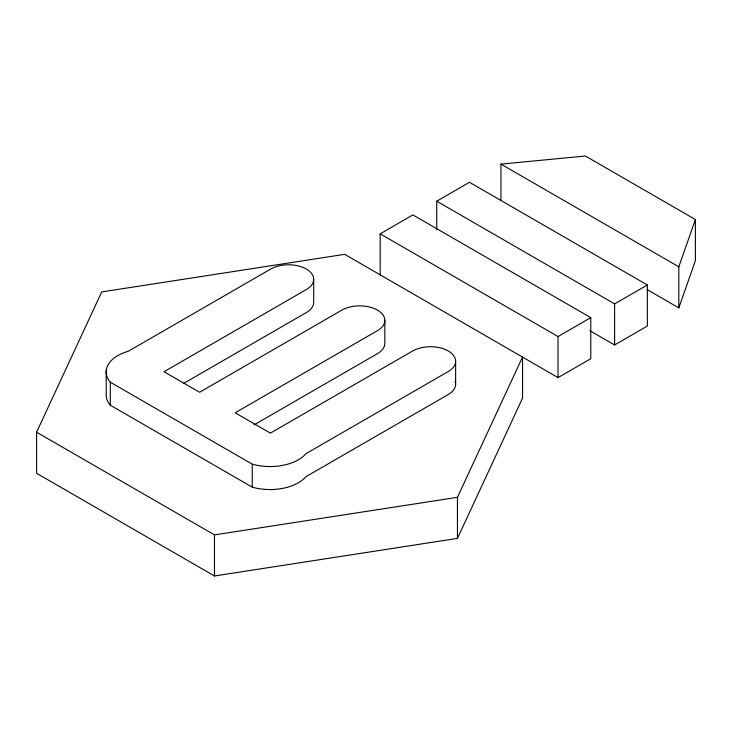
<?xml version="1.0" encoding="UTF-8"?>
<svg xmlns="http://www.w3.org/2000/svg" width="732" height="732" viewBox="0 0 732 732"><rect width="100%" height="100%" fill="white"/><g stroke="black" fill="none" stroke-linecap="round" stroke-linejoin="round"><path stroke-width="1.1" d="M647.198 289.634L678.82 307.888L678.82 266.814L695.4 219.527L585.408 156.026L500.944 164.114L500.944 200.632M678.82 307.888L695.4 260.601L695.4 219.527M457.454 538.386L457.454 497.312L522.566 357.024L522.566 398.107L457.454 538.386L214.476 575.974L36.6 473.284L36.6 432.2L101.711 291.922L344.69 254.333L558.04 377.62L590.779 358.717L590.779 317.642L412.903 214.943L380.164 233.847L380.164 274.93M436.73 229.72L436.73 201.19L469.468 182.286L647.344 284.986L647.344 326.06L614.606 344.964L589.901 330.699M183.778 383.321L306.315 312.573A25.153 14.521 0 0 0 313.689 302.307L313.689 279.295M253.94 424.963L377.465 353.648A25.153 14.521 0 0 0 384.84 343.381L384.84 320.378M380.164 233.847L558.04 336.546L590.779 317.642M436.73 201.19L614.606 303.89L647.344 284.986M36.6 432.2L214.476 534.9L457.454 497.312M500.944 164.114L678.82 266.814M110.303 382.195L252.247 464.152A40.095 23.15 0 0 0 305.958 453.675L448.258 371.517A25.153 14.521 0 0 0 448.258 350.976A25.153 14.521 0 0 0 412.683 350.976L270.382 433.134L235.164 412.802L377.465 330.644A25.153 14.521 0 0 0 377.465 310.112A25.153 14.521 0 0 0 341.89 310.112L199.589 392.26L164.014 371.728L306.315 289.57A25.153 14.521 0 0 0 306.315 269.028A25.153 14.521 0 0 0 270.739 269.028L128.439 351.186A40.095 23.15 0 0 0 110.303 382.195L110.303 405.208L252.247 487.155A40.095 23.15 0 0 0 305.958 476.678L448.258 394.521A25.153 14.521 0 0 0 455.148 381.418M614.606 303.89L614.606 344.964M558.04 336.546L558.04 377.62M455.633 361.251L455.633 384.254M252.247 464.152L252.247 487.155M214.476 534.9L214.476 575.974M106.222 370.447L106.222 393.459A40.095 23.15 0 0 0 110.303 405.208"/></g></svg>
